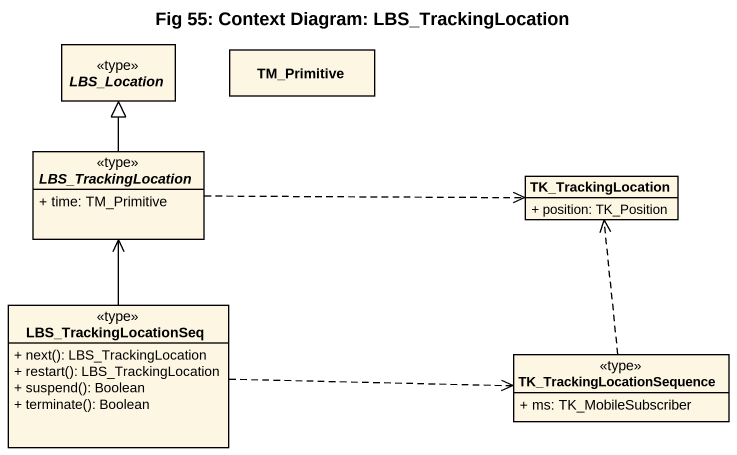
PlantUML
@startuml
title Fig 55: Context Diagram: LBS_TrackingLocation
hide circle
hide empty members
skinparam classAttributeIconSize 0
abstract class LBS_Location <<type>>
class TM_Primitive
abstract class LBS_TrackingLocation <<type>> {
  + time: TM_Primitive
}
class TK_TrackingLocation {
  + position: TK_Position
}
class LBS_TrackingLocationSeq <<type>> {
  + next(): LBS_TrackingLocation
  + restart(): LBS_TrackingLocation
  + suspend(): Boolean
  + terminate(): Boolean
}
class TK_TrackingLocationSequence <<type>> {
  + ms: TK_MobileSubscriber
}
LBS_TrackingLocation -up-|> LBS_Location
LBS_TrackingLocation .right.> TK_TrackingLocation
LBS_TrackingLocationSeq -up-> LBS_TrackingLocation
LBS_TrackingLocationSeq .right.> TK_TrackingLocationSequence
TK_TrackingLocationSequence .up.> TK_TrackingLocation
@enduml
